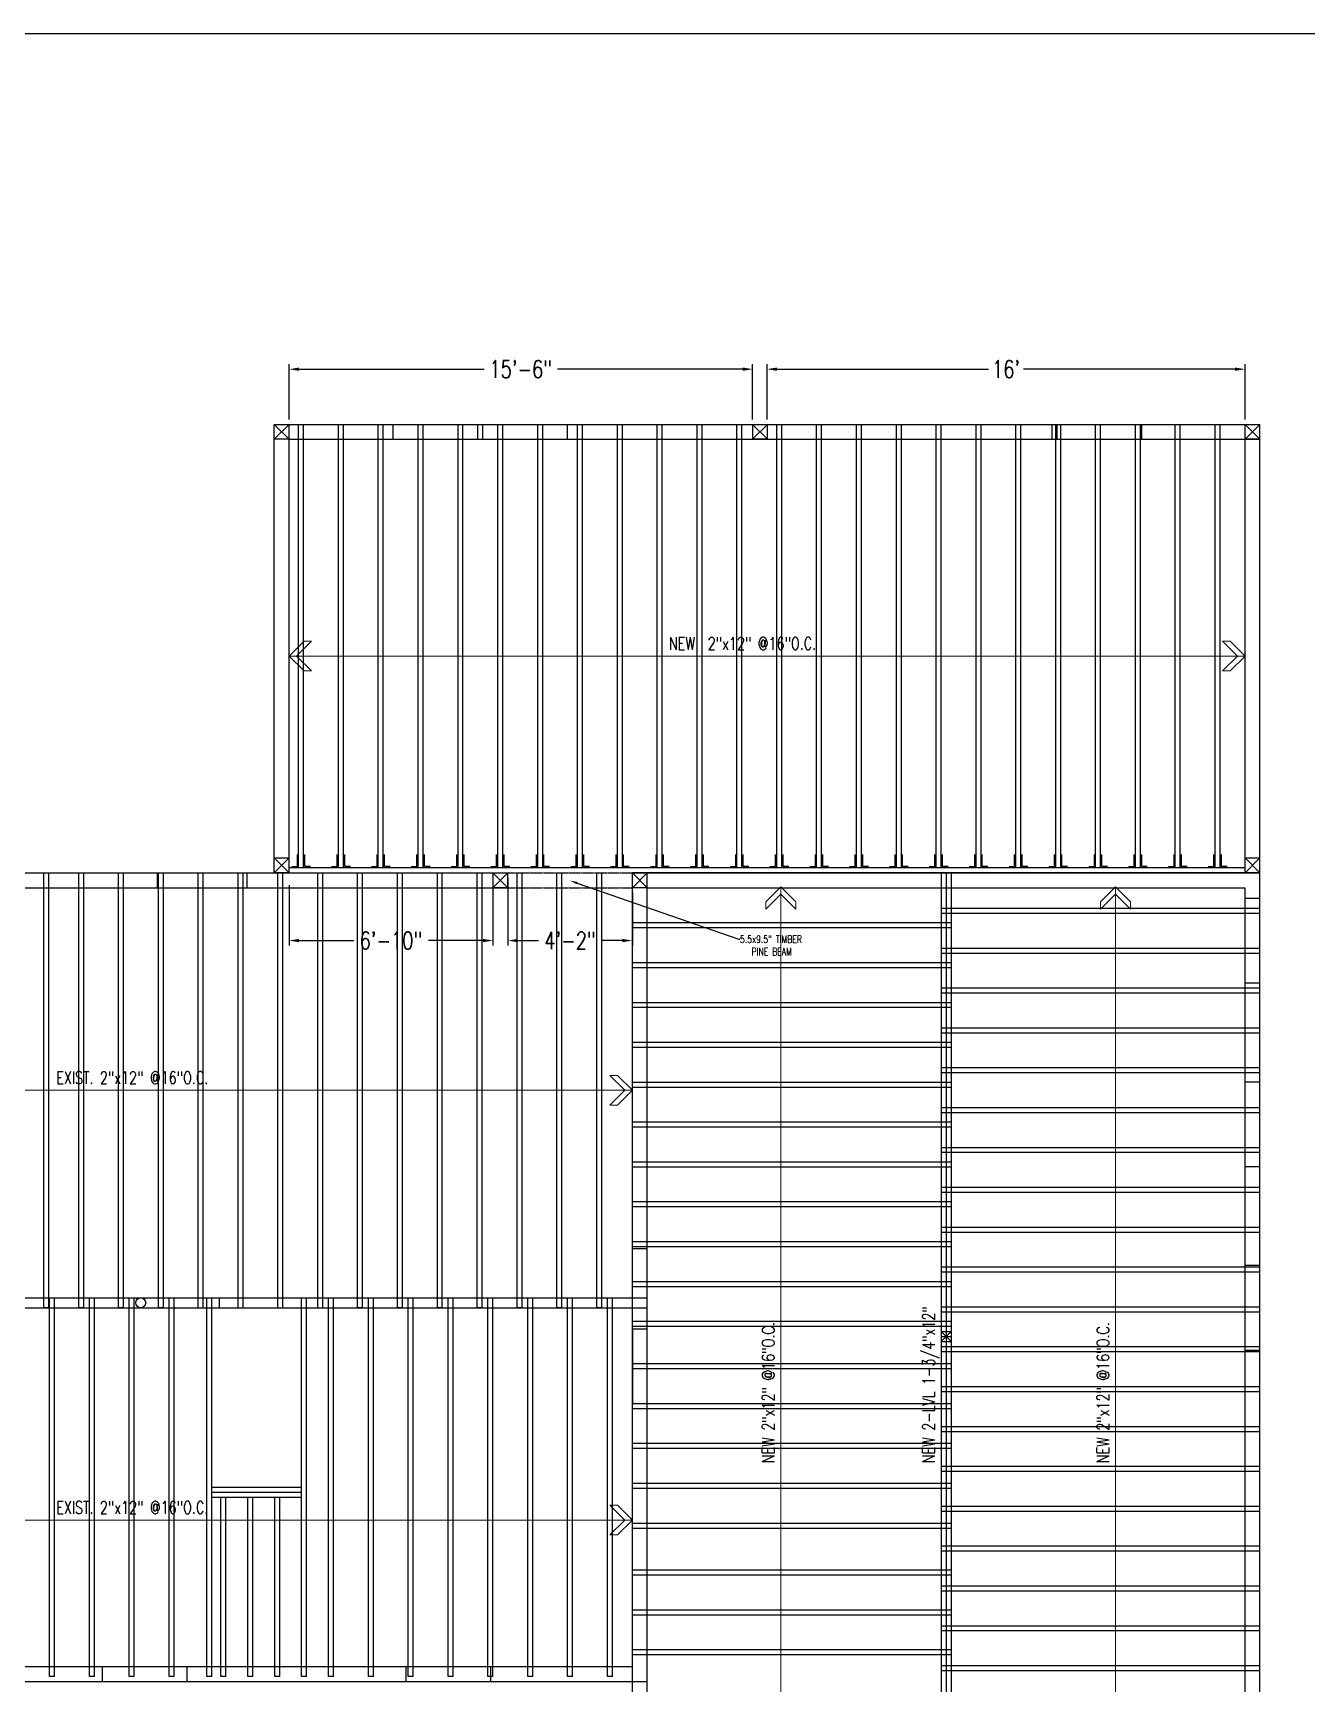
# Model space of a CAD drawing. Header units: inches. Extents: x 26998 to 46838, y -509 to 4343.
# Drawn here: x 32910 to 33421, y 2282 to 2944 of the extents above; entities that cross this region are included whole.
import ezdxf
from ezdxf import colors
from ezdxf.entities.mleader import LeaderData, LeaderLine
from ezdxf.math import Vec2, Vec3

# ---------------------------------------------------------------- set-up
doc = ezdxf.new("R2010")
doc.units = ezdxf.units.IN
doc.header["$LTSCALE"] = 0.5
doc.header["$MEASUREMENT"] = 0
doc.linetypes.add('DASHED2', pattern=[0.375, 0.25, -0.125])
doc.layers.get('Defpoints').update_dxf_attribs({"color": 140})
doc.layers.add('Title Block', color=7, linetype='Continuous')
doc.layers.add('TXT', color=4, linetype='Continuous', lineweight=9)
doc.styles.get("Standard").update_dxf_attribs({"font": 'romans.shx', "width": 0.75})
doc.dimstyles.new('STANDARD$0', dxfattribs={"dimscale": 0, "dimtxt": 3, "dimasz": 4, "dimexe": 4, "dimexo": 4, "dimgap": 1, "dimtad": 1, "dimdec": 0, "dimzin": 1, "dimdsep": 46, "dimlunit": 4, "dimtxsty": 'Standard', "dimblk1": 'OBLIQUE', "dimblk2": 'OBLIQUE', "dimsah": 1, "dimcen": 0, "dimdle": 2, "dimclrd": 8, "dimclre": 8, "dimclrt": 256, "dimadec": 5, "dimazin": 0, "dimtfac": 1, "dimtdec": 0, "dimtix": 1, "dimtmove": 2, "dimatfit": 3, "dimldrblk": 'OBLIQUE', "dimfxl": 1, "dimtolj": 1, "dimtzin": 3, "dimarcsym": 0})

# ---------------------------------------------------------------- blocks, each defined once
blk = doc.blocks.new('*D1011')
at = {"layer": 'Defpoints', "color": 0, "transparency": 16777216}
for p in [(33100.18, 2607.26), (33150.17, 2601.26), (33150.17, 2580.06)]:
    blk.add_point(p, dxfattribs=at)
at = {"layer": 'Title Block', "color": 3, "lineweight": -2, "transparency": 16777216}
for p, q in [((33100.18, 2605.26), (33100.18, 2578.06)), ((33150.17, 2599.26), (33150.17, 2578.06)), ((33104.18, 2580.06), (33112.55, 2580.06)), ((33146.17, 2580.06), (33137.8, 2580.06))]:
    blk.add_line(p, q, dxfattribs=at)
at = {"layer": 'Title Block', "color": 3, "transparency": 16777216}
for points in [[(33104.18, 2580.73), (33104.18, 2579.39), (33100.18, 2580.06)], [(33146.17, 2580.73), (33146.17, 2579.39), (33150.17, 2580.06)]]:
    blk.add_solid(points, dxfattribs=at)
at = {"layer": 'Title Block', "color": 3, "transparency": 16777216, "insert": (33125.18, 2580.06), "char_height": 7, "attachment_point": 5}
blk.add_mtext('\\A1;4\'-2"', dxfattribs=at)
blk = doc.blocks.new('*D1012')
at = {"layer": 'Defpoints', "color": 0, "transparency": 16777216}
for p in [(33198.44, 2809.41), (33012.37, 2787.26), (33198.44, 2787.26)]:
    blk.add_point(p, dxfattribs=at)
at = {"layer": 'Title Block', "color": 3, "lineweight": -2, "transparency": 16777216}
for p, q in [((33012.37, 2789.26), (33012.37, 2811.41)), ((33198.44, 2789.26), (33198.44, 2811.41)), ((33016.37, 2809.41), (33090.65, 2809.41)), ((33194.44, 2809.41), (33120.15, 2809.41))]:
    blk.add_line(p, q, dxfattribs=at)
at = {"layer": 'Title Block', "color": 3, "transparency": 16777216}
for points in [[(33016.37, 2810.07), (33016.37, 2808.74), (33012.37, 2809.41)], [(33194.44, 2810.07), (33194.44, 2808.74), (33198.44, 2809.41)]]:
    blk.add_solid(points, dxfattribs=at)
at = {"layer": 'Title Block', "color": 3, "transparency": 16777216, "insert": (33105.4, 2809.41), "char_height": 7, "attachment_point": 5}
blk.add_mtext('\\A1;15\'-6"', dxfattribs=at)
blk = doc.blocks.new('*D1152')
at = {"layer": 'Defpoints', "color": 0, "transparency": 16777216}
for p in [(33396.17, 2809.41), (33204.27, 2787.26), (33396.17, 2787.26)]:
    blk.add_point(p, dxfattribs=at)
at = {"layer": 'Title Block', "color": 3, "lineweight": -2, "transparency": 16777216}
for p, q in [((33204.27, 2789.26), (33204.27, 2811.41)), ((33396.17, 2789.26), (33396.17, 2811.41)), ((33208.27, 2809.41), (33293.22, 2809.41)), ((33392.17, 2809.41), (33307.22, 2809.41))]:
    blk.add_line(p, q, dxfattribs=at)
at = {"layer": 'Title Block', "color": 3, "transparency": 16777216}
for points in [[(33208.27, 2810.07), (33208.27, 2808.74), (33204.27, 2809.41)], [(33392.17, 2810.07), (33392.17, 2808.74), (33396.17, 2809.41)]]:
    blk.add_solid(points, dxfattribs=at)
at = {"layer": 'Title Block', "color": 3, "transparency": 16777216, "insert": (33300.22, 2809.41), "char_height": 7, "attachment_point": 5}
blk.add_mtext("\\A1;16'", dxfattribs=at)
blk = doc.blocks.new('*D1145')
at = {"layer": 'Defpoints', "color": 0, "transparency": 16777216}
for p in [(33012.37, 2604.26), (33094.17, 2604.26), (33012.37, 2580.06)]:
    blk.add_point(p, dxfattribs=at)
at = {"layer": 'Title Block', "color": 3, "lineweight": -2, "transparency": 16777216}
for p, q in [((33012.37, 2602.26), (33012.37, 2578.06)), ((33094.17, 2602.26), (33094.17, 2578.06)), ((33016.37, 2580.06), (33038.27, 2580.06)), ((33090.17, 2580.06), (33068.27, 2580.06))]:
    blk.add_line(p, q, dxfattribs=at)
at = {"layer": 'Title Block', "color": 3, "transparency": 16777216}
for points in [[(33016.37, 2580.73), (33016.37, 2579.39), (33012.37, 2580.06)], [(33090.17, 2580.73), (33090.17, 2579.39), (33094.17, 2580.06)]]:
    blk.add_solid(points, dxfattribs=at)
at = {"layer": 'Title Block', "color": 3, "transparency": 16777216, "insert": (33053.27, 2580.06), "char_height": 7, "attachment_point": 5}
blk.add_mtext('\\A1;6\'-10"', dxfattribs=at)

msp = doc.modelspace()

# ---------------------------------------------------------------- linework, layer by layer
at = {"color": 1}
for p, q in [((33006.3686292, 2787.2590416), (33012.3686292, 2781.2590416)), ((33012.3686292, 2787.2590416), (33006.3686292, 2781.2590416)), ((33012.3686292, 2781.2590416), (33012.3686292, 2787.2590416)), ((33198.4379393, 2787.2590621), (33198.4379188, 2781.2590416)), ((33198.4379393, 2787.2590621), (33204.4379393, 2781.2590621)), ((33204.4379393, 2787.2590621), (33198.4379393, 2781.2590621)), ((33204.4379393, 2781.2590621), (33204.4379393, 2787.2590621)), ((33396.1686292, 2781.2590416), (33396.1686292, 2787.2590416)), ((33396.1686292, 2787.2590416), (33402.1686292, 2781.2590416)), ((33402.1686292, 2787.2590416), (33396.1686292, 2781.2590416)), ((33402.1686292, 2781.2590416), (33402.1686292, 2787.2590416)), ((33012.3686292, 2781.2590416), (33006.3686292, 2781.2590416)), ((33204.4379393, 2781.2590621), (33198.4379393, 2781.2590621)), ((33402.1686292, 2781.2590416), (33396.1686292, 2781.2590416)), ((33006.3686292, 2613.2590416), (33012.3686292, 2607.2590416)), ((33012.3686292, 2613.2590416), (33006.3686292, 2607.2590416)), ((33396.1686292, 2613.2590416), (33402.1686292, 2607.2590416)), ((33402.1686292, 2613.2590416), (33396.1686292, 2607.2590416)), ((33100.1829149, 2607.2590416), (33094.1667896, 2601.2590597)), ((33100.1829149, 2601.2590619), (33094.1667896, 2607.2590416)), ((33150.1686443, 2607.2590619), (33156.1686443, 2601.2590619)), ((33156.1686443, 2607.2590619), (33150.1686443, 2601.2590619)), ((33402.1686292, 2607.2590416), (33396.1686292, 2607.2590416)), ((33156.1686443, 2601.2590619), (33150.1686443, 2601.2590619))]:
    msp.add_line(p, q, dxfattribs=at)
for p, q in [((33006.3686292, 2781.2590416), (33006.3686292, 2787.2590416)), ((33396.1686292, 2781.2590416), (33402.1686292, 2781.2590416)), ((33012.3686292, 2607.2590416), (33012.3686292, 2613.2590416)), ((33396.1686292, 2613.2590416), (33402.1686292, 2607.2590416)), ((33402.1686292, 2613.2590416), (33396.1686292, 2607.2590416)), ((33402.1686292, 2607.2590416), (33402.1686292, 2613.2590416)), ((33402.1686292, 2607.2590416), (33402.1686292, 2613.2590416)), ((33012.3686292, 2607.2590416), (33006.3686292, 2607.2590416)), ((33094.1667896, 2607.2590619), (33094.1667896, 2601.2590619)), ((33100.1667896, 2601.2590619), (33100.1667896, 2607.2590619)), ((33156.1686443, 2601.2590619), (33156.1686443, 2607.2590619)), ((33274.1686292, 2607.2590416), (33274.1686292, 2235.0590416)), ((33276.1686292, 2607.2590416), (33276.1686292, 2235.0590416)), ((33278.1686292, 2607.2590416), (33278.1686292, 2235.0590416)), ((33402.1686292, 2607.2590416), (33396.1686292, 2607.2590416)), ((33100.1667896, 2601.2590619), (33094.1667896, 2601.2590619)), ((33274.1686292, 2593.0590416), (33402.1686292, 2593.0590416)), ((33274.1686292, 2591.0590416), (33402.1686292, 2591.0590416)), ((33274.1686292, 2577.0590416), (33402.1686292, 2577.0590416)), ((33274.1686292, 2575.0590416), (33402.1686292, 2575.0590416)), ((33274.1686292, 2561.0590416), (33402.1686292, 2561.0590416)), ((33274.1686292, 2559.0590416), (33402.1686292, 2559.0590416)), ((33274.1686292, 2545.0590416), (33402.1686292, 2545.0590416)), ((33274.1686292, 2543.0590416), (33402.1686292, 2543.0590416)), ((33274.1686292, 2529.0590416), (33402.1686292, 2529.0590416)), ((33274.1686292, 2527.0590416), (33402.1686292, 2527.0590416)), ((33274.1686292, 2513.0590416), (33402.1686292, 2513.0590416)), ((33274.1686292, 2511.0590416), (33402.1686292, 2511.0590416)), ((33274.1686292, 2497.0590416), (33402.1686292, 2497.0590416)), ((33274.1686292, 2495.0590416), (33402.1686292, 2495.0590416)), ((33274.1686292, 2481.0590416), (33402.1686292, 2481.0590416)), ((33274.1686292, 2479.0590416), (33402.1686292, 2479.0590416)), ((33274.1686292, 2465.0590416), (33402.1686292, 2465.0590416)), ((33274.1686292, 2463.0590416), (33402.1686292, 2463.0590416)), ((33274.1686292, 2449.0590416), (33402.1686292, 2449.0590416)), ((33274.1686292, 2447.0590416), (33402.1686292, 2447.0590416)), ((32749.3686292, 2436.6590416), (33156.1686292, 2436.6590416)), ((32749.3686292, 2432.6590416), (33156.1686292, 2432.6590416)), ((32915.8686292, 2432.6590416), (32913.8686292, 2432.6590416)), ((32916.1686292, 2436.6590416), (32918.1686292, 2436.6590416)), ((32929.8686292, 2432.6590416), (32927.8686292, 2432.6590416)), ((32932.1686292, 2436.6590416), (32934.1686292, 2436.6590416)), ((32945.8686292, 2432.6590416), (32943.8686292, 2432.6590416)), ((32948.1686292, 2436.6590416), (32950.1686292, 2436.6590416)), ((32961.8686292, 2432.6590416), (32959.8686292, 2432.6590416)), ((32964.1686292, 2436.6590416), (32966.1686292, 2436.6590416)), ((33041.8686292, 2432.6590416), (33039.8686292, 2432.6590416)), ((33044.1686292, 2436.6590416), (33046.1686292, 2436.6590416)), ((33057.8686292, 2432.6590416), (33055.8686292, 2432.6590416)), ((33060.1686292, 2436.6590416), (33062.1686292, 2436.6590416)), ((33073.8686292, 2432.6590416), (33071.8686292, 2432.6590416)), ((33076.1686292, 2436.6590416), (33078.1686292, 2436.6590416)), ((33089.8686292, 2432.6590416), (33087.8686292, 2432.6590416)), ((33092.1686292, 2436.6590416), (33094.1686292, 2436.6590416)), ((33105.8686292, 2432.6590416), (33103.8686292, 2432.6590416)), ((33108.1686292, 2436.6590416), (33110.1686292, 2436.6590416)), ((33121.8686292, 2432.6590416), (33119.8686292, 2432.6590416)), ((33124.1686292, 2436.6590416), (33126.1686292, 2436.6590416)), ((33137.8686292, 2432.6590416), (33135.8686292, 2432.6590416)), ((33140.1686292, 2436.6590416), (33142.1686292, 2436.6590416)), ((33140.1686292, 2436.6590416), (33142.1686292, 2436.6590416)), ((33274.1686292, 2433.0590416), (33402.1686292, 2433.0590416)), ((33274.1686292, 2431.0590416), (33402.1686292, 2431.0590416)), ((33150.1686292, 2424.2590416), (33150.1686292, 2394.2590416)), ((33274.1686292, 2423.1590416), (33278.1686292, 2423.1590416)), ((33274.1686292, 2423.1590416), (33278.1686292, 2419.1590416)), ((33274.1686292, 2419.1590416), (33278.1686292, 2423.1590416)), ((33274.1686292, 2421.1590416), (33278.1686292, 2421.1590416)), ((33274.1686292, 2419.1590416), (33278.1686292, 2419.1590416)), ((33274.1686292, 2417.0590416), (33402.1686292, 2417.0590416)), ((33274.1686292, 2415.0590416), (33402.1686292, 2415.0590416)), ((33274.1686292, 2401.0590416), (33402.1686292, 2401.0590416)), ((33274.1686292, 2399.0590416), (33402.1686292, 2399.0590416)), ((33274.1686292, 2385.0590416), (33402.1686292, 2385.0590416)), ((33274.1686292, 2383.0590416), (33402.1686292, 2383.0590416)), ((33274.1686292, 2369.0590416), (33402.1686292, 2369.0590416)), ((33274.1686292, 2367.0590416), (33402.1686292, 2367.0590416)), ((33274.1686292, 2353.0590416), (33402.1686292, 2353.0590416)), ((33274.1686292, 2351.0590416), (33402.1686292, 2351.0590416)), ((33274.1686292, 2337.0590416), (33402.1686292, 2337.0590416)), ((33274.1686292, 2335.0590416), (33402.1686292, 2335.0590416)), ((33274.1686292, 2321.0590416), (33402.1686292, 2321.0590416)), ((33274.1686292, 2319.0590416), (33402.1686292, 2319.0590416)), ((33274.1686292, 2305.0590416), (33402.1686292, 2305.0590416)), ((33274.1686292, 2303.0590416), (33402.1686292, 2303.0590416)), ((33274.1686292, 2289.0590416), (33402.1686292, 2289.0590416)), ((33274.1686292, 2287.0590416), (33402.1686292, 2287.0590416)), ((32918.1686292, 2284.6590416), (32916.1686292, 2284.6590416)), ((32934.1686292, 2284.6590416), (32932.1686292, 2284.6590416)), ((32950.1686292, 2284.6590416), (32948.1686292, 2284.6590416)), ((32966.1686292, 2284.6590416), (32964.1686292, 2284.6590416)), ((32981.3686292, 2284.6590416), (32979.3686292, 2284.6590416)), ((32986.9686292, 2284.6590416), (32984.9686292, 2284.6590416)), ((32997.7686292, 2284.6590416), (32995.7686292, 2284.6590416)), ((33008.5686292, 2284.6590416), (33006.5686292, 2284.6590416)), ((33019.3686292, 2284.6590416), (33017.3686292, 2284.6590416)), ((33030.1686292, 2284.6590416), (33028.1686292, 2284.6590416)), ((33046.1686292, 2284.6590416), (33044.1686292, 2284.6590416)), ((33062.1686292, 2284.6590416), (33060.1686292, 2284.6590416)), ((33078.1686292, 2284.6590416), (33076.1686292, 2284.6590416)), ((33094.1686292, 2284.6590416), (33092.1686292, 2284.6590416)), ((33110.1686292, 2284.6590416), (33108.1686292, 2284.6590416)), ((33126.1686292, 2284.6590416), (33124.1686292, 2284.6590416)), ((33142.1686292, 2284.6590416), (33140.1686292, 2284.6590416)), ((33142.1686292, 2284.6590416), (33140.1686292, 2284.6590416)), ((33142.1686292, 2284.6590416), (33140.1686292, 2284.6590416))]:
    msp.add_line(p, q)
at = {"linetype": 'DASHED2'}
for p, q in [((33100.1667693, 2607.2590416), (33150.1686292, 2607.2590416)), ((33100.1667896, 2601.2590619), (33150.1686292, 2601.2590416))]:
    msp.add_line(p, q, dxfattribs=at)
msp.add_lwpolyline([(32692.3981281, 2944.0852231, 0.5, 0.5, 0), (34187.4573628, 2944.0852231, 0, 0, 0), (34187.4573628, 1817.6360016, 0.5, 0.5, 0), (32692.3981281, 1817.6360016, 0.5, 0.5, 0)], format="xyseb")
msp.add_circle((32952.7686292, 2434.6590416), 2)
at = {"layer": 'Title Block'}
for p, q in [((33006.3686292, 2787.2590416), (33402.1686292, 2787.2590416)), ((33016.1686292, 2609.2590416), (33016.1686292, 2787.2590416)), ((33018.1686292, 2609.2590416), (33018.1686292, 2787.2590416)), ((33032.1686292, 2609.2590416), (33032.1686292, 2787.2590416)), ((33034.1686292, 2609.2590416), (33034.1686292, 2787.2590416)), ((33048.1686292, 2609.2590416), (33048.1686292, 2787.2590416)), ((33050.1686292, 2609.2590416), (33050.1686292, 2787.2590416)), ((33053.956272, 2787.2590416), (33053.956272, 2781.2590416)), ((33064.1686292, 2609.2590416), (33064.1686292, 2787.2590416)), ((33066.1686292, 2609.2590416), (33066.1686292, 2787.2590416)), ((33080.1686292, 2609.2590416), (33080.1686292, 2787.2590416)), ((33082.1686292, 2609.2590416), (33082.1686292, 2787.2590416)), ((33087.956272, 2787.2590416), (33087.956272, 2781.2590416)), ((33089.956272, 2787.2590416), (33089.956272, 2781.2590416)), ((33096.1686292, 2609.2590416), (33096.1686292, 2787.2590416)), ((33098.1686292, 2609.2590416), (33098.1686292, 2787.2590416)), ((33112.1686292, 2609.2590416), (33112.1686292, 2787.2590416)), ((33114.1686292, 2609.2590416), (33114.1686292, 2787.2590416)), ((33123.956272, 2787.2590416), (33123.956272, 2781.2590416)), ((33128.1686292, 2609.2590416), (33128.1686292, 2787.2590416)), ((33130.1686292, 2609.2590416), (33130.1686292, 2787.2590416)), ((33144.1686292, 2609.2590416), (33144.1686292, 2787.2590416)), ((33146.1686292, 2609.2590416), (33146.1686292, 2787.2590416)), ((33160.1686292, 2609.2590416), (33160.1686292, 2787.2590416)), ((33162.1686292, 2609.2590416), (33162.1686292, 2787.2590416)), ((33176.1686292, 2609.2590416), (33176.1686292, 2787.2590416)), ((33178.1686292, 2609.2590416), (33178.1686292, 2787.2590416)), ((33192.1686292, 2609.2590416), (33192.1686292, 2787.2590416)), ((33194.1686292, 2609.2590416), (33194.1686292, 2787.2590416)), ((33208.1686292, 2609.2590416), (33208.1686292, 2787.2590416)), ((33210.1686292, 2609.2590416), (33210.1686292, 2787.2590416)), ((33224.1686292, 2609.2590416), (33224.1686292, 2787.2590416)), ((33226.1686292, 2609.2590416), (33226.1686292, 2787.2590416)), ((33240.1686292, 2609.2590416), (33240.1686292, 2787.2590416)), ((33242.1686292, 2609.2590416), (33242.1686292, 2787.2590416)), ((33256.1686292, 2609.2590416), (33256.1686292, 2787.2590416)), ((33258.1686292, 2609.2590416), (33258.1686292, 2787.2590416)), ((33272.1686292, 2609.2590416), (33272.1686292, 2787.2590416)), ((33274.1686292, 2609.2590416), (33274.1686292, 2787.2590416)), ((33288.1686292, 2609.2590416), (33288.1686292, 2787.2590416)), ((33290.1686292, 2609.2590416), (33290.1686292, 2787.2590416)), ((33304.1686292, 2609.2590416), (33304.1686292, 2787.2590416)), ((33306.1686292, 2609.2590416), (33306.1686292, 2787.2590416)), ((33318.5809864, 2787.2590416), (33318.5809864, 2781.2590416)), ((33320.1686292, 2609.2590416), (33320.1686292, 2787.2590416)), ((33320.5809864, 2787.2590416), (33320.5809864, 2781.2590416)), ((33322.1686292, 2609.2590416), (33322.1686292, 2787.2590416)), ((33336.1686292, 2609.2590416), (33336.1686292, 2787.2590416)), ((33338.1686292, 2609.2590416), (33338.1686292, 2787.2590416)), ((33352.1686292, 2609.2590416), (33352.1686292, 2787.2590416)), ((33354.1686292, 2609.2590416), (33354.1686292, 2787.2590416)), ((33354.5809864, 2787.2590416), (33354.5809864, 2781.2590416)), ((33368.1686292, 2609.2590416), (33368.1686292, 2787.2590416)), ((33370.1686292, 2609.2590416), (33370.1686292, 2787.2590416)), ((33384.1686292, 2609.2590416), (33384.1686292, 2787.2590416)), ((33384.1686292, 2609.2590416), (33384.1686292, 2787.2590416)), ((33386.1686292, 2609.2590416), (33386.1686292, 2787.2590416)), ((33386.1686292, 2609.2590416), (33386.1686292, 2787.2590416)), ((33402.1686292, 2607.2590416), (33402.1686292, 2787.2590416)), ((33402.1686292, 2607.2590416), (33402.1686292, 2787.2590416)), ((33402.1686292, 2609.2590416), (33402.1686292, 2787.2590416)), ((33402.1686292, 2609.2590416), (33402.1686292, 2787.2590416)), ((33006.3686292, 2607.2590416), (33006.3686292, 2781.2590416)), ((33012.3686292, 2781.2590416), (33396.1686292, 2781.2590416)), ((33012.3686292, 2607.2590416), (33012.3686292, 2781.2590416)), ((33396.1686292, 2607.2590416), (33396.1686292, 2781.2590416)), ((33396.1686292, 2609.2590416), (33396.1686292, 2781.2590416)), ((33015.6686292, 2609.7590416), (33015.6686292, 2614.5695574)), ((33018.6686292, 2609.7590416), (33018.6686292, 2614.5695574)), ((33031.6686292, 2609.7590416), (33031.6686292, 2614.5695574)), ((33034.6686292, 2609.7590416), (33034.6686292, 2614.5695574)), ((33047.6686292, 2609.7590416), (33047.6686292, 2614.5695574)), ((33050.6686292, 2609.7590416), (33050.6686292, 2614.5695574)), ((33063.6686292, 2609.7590416), (33063.6686292, 2614.5695574)), ((33066.6686292, 2609.7590416), (33066.6686292, 2614.5695574)), ((33079.6686292, 2609.7590416), (33079.6686292, 2614.5695574)), ((33082.6686292, 2609.7590416), (33082.6686292, 2614.5695574)), ((33095.6686292, 2609.7590416), (33095.6686292, 2614.5695574)), ((33098.6686292, 2609.7590416), (33098.6686292, 2614.5695574)), ((33111.6686292, 2609.7590416), (33111.6686292, 2614.5695574)), ((33114.6686292, 2609.7590416), (33114.6686292, 2614.5695574)), ((33127.6686292, 2609.7590416), (33127.6686292, 2614.5695574)), ((33130.6686292, 2609.7590416), (33130.6686292, 2614.5695574)), ((33143.6686292, 2609.7590416), (33143.6686292, 2614.5695574)), ((33143.6686292, 2609.7590416), (33143.6686292, 2614.5695574)), ((33146.6686292, 2609.7590416), (33146.6686292, 2614.5695574)), ((33146.6686292, 2609.7590416), (33146.6686292, 2614.5695574)), ((33159.6686292, 2609.7590416), (33159.6686292, 2614.5695574)), ((33159.6686292, 2609.7590416), (33159.6686292, 2614.5695574)), ((33162.6686292, 2609.7590416), (33162.6686292, 2614.5695574)), ((33162.6686292, 2609.7590416), (33162.6686292, 2614.5695574)), ((33175.6686292, 2609.7590416), (33175.6686292, 2614.5695574)), ((33175.6686292, 2609.7590416), (33175.6686292, 2614.5695574)), ((33178.6686292, 2609.7590416), (33178.6686292, 2614.5695574)), ((33178.6686292, 2609.7590416), (33178.6686292, 2614.5695574)), ((33191.6686292, 2609.7590416), (33191.6686292, 2614.5695574)), ((33191.6686292, 2609.7590416), (33191.6686292, 2614.5695574)), ((33194.6686292, 2609.7590416), (33194.6686292, 2614.5695574)), ((33194.6686292, 2609.7590416), (33194.6686292, 2614.5695574)), ((33207.6686292, 2609.7590416), (33207.6686292, 2614.5695574)), ((33207.6686292, 2609.7590416), (33207.6686292, 2614.5695574)), ((33210.6686292, 2609.7590416), (33210.6686292, 2614.5695574)), ((33210.6686292, 2609.7590416), (33210.6686292, 2614.5695574)), ((33223.6686292, 2609.7590416), (33223.6686292, 2614.5695574)), ((33223.6686292, 2609.7590416), (33223.6686292, 2614.5695574)), ((33226.6686292, 2609.7590416), (33226.6686292, 2614.5695574)), ((33226.6686292, 2609.7590416), (33226.6686292, 2614.5695574)), ((33239.6686292, 2609.7590416), (33239.6686292, 2614.5695574)), ((33239.6686292, 2609.7590416), (33239.6686292, 2614.5695574)), ((33242.6686292, 2609.7590416), (33242.6686292, 2614.5695574)), ((33242.6686292, 2609.7590416), (33242.6686292, 2614.5695574)), ((33255.6686292, 2609.7590416), (33255.6686292, 2614.5695574)), ((33255.6686292, 2609.7590416), (33255.6686292, 2614.5695574)), ((33258.6686292, 2609.7590416), (33258.6686292, 2614.5695574)), ((33258.6686292, 2609.7590416), (33258.6686292, 2614.5695574)), ((33271.6686292, 2609.7590416), (33271.6686292, 2614.5695574)), ((33271.6686292, 2609.7590416), (33271.6686292, 2614.5695574)), ((33274.6686292, 2609.7590416), (33274.6686292, 2614.5695574)), ((33274.6686292, 2609.7590416), (33274.6686292, 2614.5695574)), ((33287.6686292, 2609.7590416), (33287.6686292, 2614.5695574)), ((33287.6686292, 2609.7590416), (33287.6686292, 2614.5695574)), ((33290.6686292, 2609.7590416), (33290.6686292, 2614.5695574)), ((33290.6686292, 2609.7590416), (33290.6686292, 2614.5695574)), ((33303.6686292, 2609.7590416), (33303.6686292, 2614.5695574)), ((33303.6686292, 2609.7590416), (33303.6686292, 2614.5695574)), ((33306.6686292, 2609.7590416), (33306.6686292, 2614.5695574)), ((33306.6686292, 2609.7590416), (33306.6686292, 2614.5695574)), ((33319.6686292, 2609.7590416), (33319.6686292, 2614.5695574)), ((33319.6686292, 2609.7590416), (33319.6686292, 2614.5695574)), ((33322.6686292, 2609.7590416), (33322.6686292, 2614.5695574)), ((33322.6686292, 2609.7590416), (33322.6686292, 2614.5695574)), ((33335.6686292, 2609.7590416), (33335.6686292, 2614.5695574)), ((33335.6686292, 2609.7590416), (33335.6686292, 2614.5695574)), ((33338.6686292, 2609.7590416), (33338.6686292, 2614.5695574)), ((33338.6686292, 2609.7590416), (33338.6686292, 2614.5695574)), ((33351.6686292, 2609.7590416), (33351.6686292, 2614.5695574)), ((33351.6686292, 2609.7590416), (33351.6686292, 2614.5695574)), ((33354.6686292, 2609.7590416), (33354.6686292, 2614.5695574)), ((33354.6686292, 2609.7590416), (33354.6686292, 2614.5695574)), ((33367.6686292, 2609.7590416), (33367.6686292, 2614.5695574)), ((33367.6686292, 2609.7590416), (33367.6686292, 2614.5695574)), ((33370.6686292, 2609.7590416), (33370.6686292, 2614.5695574)), ((33370.6686292, 2609.7590416), (33370.6686292, 2614.5695574)), ((33383.6686292, 2609.7590416), (33383.6686292, 2614.5695574)), ((33383.6686292, 2609.7590416), (33383.6686292, 2614.5695574)), ((33386.6686292, 2609.7590416), (33386.6686292, 2614.5695574)), ((33386.6686292, 2609.7590416), (33386.6686292, 2614.5695574)), ((33396.1686292, 2613.2590416), (33402.1686292, 2613.2590416)), ((32749.3686292, 2607.2590416), (33044.3686292, 2607.2590416)), ((32913.8686292, 2432.6590416), (32913.8686292, 2607.2590416)), ((32915.8686292, 2432.6590416), (32915.8686292, 2607.2590416)), ((32927.8686292, 2432.6590416), (32927.8686292, 2607.2590416)), ((32929.8686292, 2432.6590416), (32929.8686292, 2607.2590416)), ((32943.8686292, 2432.6590416), (32943.8686292, 2607.2590416)), ((32945.8686292, 2432.6590416), (32945.8686292, 2607.2590416)), ((32959.3686292, 2607.2590416), (32959.3686292, 2601.2590416)), ((32959.8686292, 2432.6590416), (32959.8686292, 2607.2590416)), ((32961.8686292, 2432.6590416), (32961.8686292, 2607.2590416)), ((32974.3686292, 2607.2590416), (32978.3686292, 2607.2590416)), ((32975.8686292, 2432.6590416), (32975.8686292, 2607.2590416)), ((32977.8686292, 2432.6590416), (32977.8686292, 2607.2590416)), ((32991.8686292, 2432.6590416), (32991.8686292, 2607.2590416)), ((32993.8686292, 2432.6590416), (32993.8686292, 2607.2590416)), ((32995.3686292, 2607.2590416), (32995.3686292, 2601.2590416)), ((33007.8686292, 2432.6590416), (33007.8686292, 2607.2590416)), ((33009.8686292, 2432.6590416), (33009.8686292, 2607.2590416)), ((33396.1686292, 2609.2590416), (33012.3686292, 2609.2590416)), ((33013.4004054, 2609.7590416), (33015.6686292, 2609.7590416)), ((33020.936853, 2609.7590416), (33018.6686292, 2609.7590416)), ((33023.8686292, 2432.6590416), (33023.8686292, 2607.2590416)), ((33025.8686292, 2432.6590416), (33025.8686292, 2607.2590416)), ((33029.4004054, 2609.7590416), (33031.6686292, 2609.7590416)), ((33036.936853, 2609.7590416), (33034.6686292, 2609.7590416)), ((33039.8686292, 2432.6590416), (33039.8686292, 2607.2590416)), ((33041.8686292, 2432.6590416), (33041.8686292, 2607.2590416)), ((33044.3686292, 2607.2590416), (33100.1667693, 2607.2590416)), ((33045.4004054, 2609.7590416), (33047.6686292, 2609.7590416)), ((33052.936853, 2609.7590416), (33050.6686292, 2609.7590416)), ((33055.8686292, 2432.6590416), (33055.8686292, 2607.2590416)), ((33057.8686292, 2432.6590416), (33057.8686292, 2607.2590416)), ((33061.4004054, 2609.7590416), (33063.6686292, 2609.7590416)), ((33068.936853, 2609.7590416), (33066.6686292, 2609.7590416)), ((33071.8686292, 2432.6590416), (33071.8686292, 2607.2590416)), ((33073.8686292, 2432.6590416), (33073.8686292, 2607.2590416)), ((33077.4004054, 2609.7590416), (33079.6686292, 2609.7590416)), ((33084.936853, 2609.7590416), (33082.6686292, 2609.7590416)), ((33087.8686292, 2432.6590416), (33087.8686292, 2607.2590416)), ((33089.8686292, 2432.6590416), (33089.8686292, 2607.2590416)), ((33093.4004054, 2609.7590416), (33095.6686292, 2609.7590416)), ((33094.1667896, 2607.2590619), (33100.1667896, 2607.2590619)), ((33100.936853, 2609.7590416), (33098.6686292, 2609.7590416)), ((33103.8686292, 2432.6590416), (33103.8686292, 2607.2590416)), ((33105.8686292, 2432.6590416), (33105.8686292, 2607.2590416)), ((33109.4004054, 2609.7590416), (33111.6686292, 2609.7590416)), ((33116.936853, 2609.7590416), (33114.6686292, 2609.7590416)), ((33119.8686292, 2432.6590416), (33119.8686292, 2607.2590416)), ((33121.8686292, 2432.6590416), (33121.8686292, 2607.2590416)), ((33125.4004054, 2609.7590416), (33127.6686292, 2609.7590416)), ((33132.936853, 2609.7590416), (33130.6686292, 2609.7590416)), ((33135.8686292, 2432.6590416), (33135.8686292, 2607.2590416)), ((33137.8686292, 2432.6590416), (33137.8686292, 2607.2590416)), ((33141.4004054, 2609.7590416), (33143.6686292, 2609.7590416)), ((33141.4004054, 2609.7590416), (33143.6686292, 2609.7590416)), ((33148.936853, 2609.7590416), (33146.6686292, 2609.7590416)), ((33148.936853, 2609.7590416), (33146.6686292, 2609.7590416)), ((33150.1686292, 2607.2590416), (33402.1686292, 2607.2590416)), ((33150.1686292, 2288.6590416), (33150.1686292, 2607.2590416)), ((33150.1686292, 2424.2590416), (33150.1686292, 2607.2590416)), ((33402.1686292, 2607.2590416), (33150.1686292, 2607.2590416)), ((33150.1686292, 2607.2590416), (33402.1686292, 2607.2590416)), ((33150.1686292, 2607.2590416), (33402.1686292, 2607.2590416)), ((33157.4004054, 2609.7590416), (33159.6686292, 2609.7590416)), ((33157.4004054, 2609.7590416), (33159.6686292, 2609.7590416)), ((33164.936853, 2609.7590416), (33162.6686292, 2609.7590416)), ((33164.936853, 2609.7590416), (33162.6686292, 2609.7590416)), ((33173.4004054, 2609.7590416), (33175.6686292, 2609.7590416)), ((33173.4004054, 2609.7590416), (33175.6686292, 2609.7590416)), ((33180.936853, 2609.7590416), (33178.6686292, 2609.7590416)), ((33180.936853, 2609.7590416), (33178.6686292, 2609.7590416)), ((33189.4004054, 2609.7590416), (33191.6686292, 2609.7590416)), ((33189.4004054, 2609.7590416), (33191.6686292, 2609.7590416)), ((33196.936853, 2609.7590416), (33194.6686292, 2609.7590416)), ((33196.936853, 2609.7590416), (33194.6686292, 2609.7590416)), ((33205.4004054, 2609.7590416), (33207.6686292, 2609.7590416)), ((33205.4004054, 2609.7590416), (33207.6686292, 2609.7590416)), ((33212.936853, 2609.7590416), (33210.6686292, 2609.7590416)), ((33212.936853, 2609.7590416), (33210.6686292, 2609.7590416)), ((33221.4004054, 2609.7590416), (33223.6686292, 2609.7590416)), ((33221.4004054, 2609.7590416), (33223.6686292, 2609.7590416)), ((33228.936853, 2609.7590416), (33226.6686292, 2609.7590416)), ((33228.936853, 2609.7590416), (33226.6686292, 2609.7590416)), ((33237.4004054, 2609.7590416), (33239.6686292, 2609.7590416)), ((33237.4004054, 2609.7590416), (33239.6686292, 2609.7590416)), ((33244.936853, 2609.7590416), (33242.6686292, 2609.7590416)), ((33244.936853, 2609.7590416), (33242.6686292, 2609.7590416)), ((33253.4004054, 2609.7590416), (33255.6686292, 2609.7590416)), ((33253.4004054, 2609.7590416), (33255.6686292, 2609.7590416)), ((33260.936853, 2609.7590416), (33258.6686292, 2609.7590416)), ((33260.936853, 2609.7590416), (33258.6686292, 2609.7590416)), ((33269.4004054, 2609.7590416), (33271.6686292, 2609.7590416)), ((33269.4004054, 2609.7590416), (33271.6686292, 2609.7590416)), ((33276.936853, 2609.7590416), (33274.6686292, 2609.7590416)), ((33276.936853, 2609.7590416), (33274.6686292, 2609.7590416)), ((33285.4004054, 2609.7590416), (33287.6686292, 2609.7590416)), ((33285.4004054, 2609.7590416), (33287.6686292, 2609.7590416)), ((33292.936853, 2609.7590416), (33290.6686292, 2609.7590416)), ((33292.936853, 2609.7590416), (33290.6686292, 2609.7590416)), ((33301.4004054, 2609.7590416), (33303.6686292, 2609.7590416)), ((33301.4004054, 2609.7590416), (33303.6686292, 2609.7590416)), ((33308.936853, 2609.7590416), (33306.6686292, 2609.7590416)), ((33308.936853, 2609.7590416), (33306.6686292, 2609.7590416)), ((33317.4004054, 2609.7590416), (33319.6686292, 2609.7590416)), ((33317.4004054, 2609.7590416), (33319.6686292, 2609.7590416)), ((33324.936853, 2609.7590416), (33322.6686292, 2609.7590416)), ((33324.936853, 2609.7590416), (33322.6686292, 2609.7590416)), ((33333.4004054, 2609.7590416), (33335.6686292, 2609.7590416)), ((33333.4004054, 2609.7590416), (33335.6686292, 2609.7590416)), ((33340.936853, 2609.7590416), (33338.6686292, 2609.7590416)), ((33340.936853, 2609.7590416), (33338.6686292, 2609.7590416)), ((33349.4004054, 2609.7590416), (33351.6686292, 2609.7590416)), ((33349.4004054, 2609.7590416), (33351.6686292, 2609.7590416)), ((33356.936853, 2609.7590416), (33354.6686292, 2609.7590416)), ((33356.936853, 2609.7590416), (33354.6686292, 2609.7590416)), ((33365.4004054, 2609.7590416), (33367.6686292, 2609.7590416)), ((33365.4004054, 2609.7590416), (33367.6686292, 2609.7590416)), ((33372.936853, 2609.7590416), (33370.6686292, 2609.7590416)), ((33372.936853, 2609.7590416), (33370.6686292, 2609.7590416)), ((33381.4004054, 2609.7590416), (33383.6686292, 2609.7590416)), ((33381.4004054, 2609.7590416), (33383.6686292, 2609.7590416)), ((33388.936853, 2609.7590416), (33386.6686292, 2609.7590416)), ((33388.936853, 2609.7590416), (33386.6686292, 2609.7590416)), ((33402.1686292, 2235.0590416), (33402.1686292, 2607.2590416)), ((33402.1686292, 2235.0590416), (33402.1686292, 2607.2590416)), ((32755.3686292, 2601.2590416), (33044.3686292, 2601.2590416)), ((33044.3686292, 2601.2590416), (33100.1667896, 2601.2590619)), ((33156.1686292, 2601.2590416), (33396.1686292, 2601.2590416)), ((33156.1686292, 2282.6590416), (33156.1686292, 2601.2590416)), ((33156.1686292, 2601.2590416), (33396.1686292, 2601.2590416)), ((33156.1686292, 2241.0590416), (33156.1686292, 2601.2590416)), ((33396.1686292, 2241.0590416), (33396.1686292, 2601.2590416)), ((33396.1686292, 2241.0590416), (33396.1686292, 2601.2590416)), ((33402.1686292, 2596.9407125), (33396.1686292, 2596.9407125)), ((33150.1686292, 2587.2590416), (33278.1686292, 2587.2590416)), ((33150.1686292, 2585.2590416), (33278.1686292, 2585.2590416)), ((33150.1686292, 2571.2590416), (33278.1686292, 2571.2590416)), ((33150.1686292, 2569.2590416), (33278.1686292, 2569.2590416)), ((33402.1686292, 2562.9407125), (33396.1686292, 2562.9407125)), ((33150.1686292, 2555.2590416), (33278.1686292, 2555.2590416)), ((33150.1686292, 2553.2590416), (33278.1686292, 2553.2590416)), ((33150.1686292, 2539.2590416), (33278.1686292, 2539.2590416)), ((33150.1686292, 2537.2590416), (33278.1686292, 2537.2590416)), ((33150.1686292, 2523.2590416), (33278.1686292, 2523.2590416)), ((33150.1686292, 2521.2590416), (33278.1686292, 2521.2590416)), ((33402.1686292, 2523.2590416), (33396.1686292, 2523.2590416)), ((33150.1686292, 2507.2590416), (33278.1686292, 2507.2590416)), ((33150.1686292, 2505.2590416), (33278.1686292, 2505.2590416)), ((33150.1686292, 2491.2590416), (33278.1686292, 2491.2590416)), ((33150.1686292, 2489.2590416), (33278.1686292, 2489.2590416)), ((33402.1686292, 2489.2590416), (33396.1686292, 2489.2590416)), ((33150.1686292, 2475.2590416), (33278.1686292, 2475.2590416)), ((33150.1686292, 2473.2590416), (33278.1686292, 2473.2590416)), ((33150.1686292, 2459.2590416), (33278.1686292, 2459.2590416)), ((33150.1686292, 2457.2590416), (33278.1686292, 2457.2590416)), ((33156.1686292, 2456.3578702), (33150.1686292, 2456.3578702)), ((33402.1686292, 2449.5773707), (33396.1686292, 2449.5773707)), ((33150.1686292, 2443.2590416), (33278.1686292, 2443.2590416)), ((33150.1686292, 2441.2590416), (33278.1686292, 2441.2590416)), ((32916.1686292, 2284.6590416), (32916.1686292, 2436.6590416)), ((32918.1686292, 2284.6590416), (32918.1686292, 2436.6590416)), ((32932.1686292, 2284.6590416), (32932.1686292, 2436.6590416)), ((32934.1686292, 2284.6590416), (32934.1686292, 2436.6590416)), ((32941.1686292, 2436.6590416), (32984.3686292, 2436.6590416)), ((32941.1686292, 2432.6590416), (32977.3686292, 2432.6590416)), ((32948.1686292, 2284.6590416), (32948.1686292, 2436.6590416)), ((32950.1686292, 2284.6590416), (32950.1686292, 2436.6590416)), ((32964.1686292, 2284.6590416), (32964.1686292, 2436.6590416)), ((32966.1686292, 2284.6590416), (32966.1686292, 2436.6590416)), ((32979.3686292, 2284.6590416), (32979.3686292, 2436.6590416)), ((32981.3686292, 2284.6590416), (32981.3686292, 2436.6590416)), ((32984.3686292, 2432.6590416), (32984.3686292, 2436.6590416)), ((33014.3686292, 2436.6590416), (33039.3686292, 2436.6590416)), ((33017.3686292, 2284.6590416), (33017.3686292, 2436.6590416)), ((33019.3686292, 2284.6590416), (33019.3686292, 2436.6590416)), ((33021.3686292, 2432.6590416), (33035.3686292, 2432.6590416)), ((33028.1686292, 2284.6590416), (33028.1686292, 2436.6590416)), ((33030.1686292, 2284.6590416), (33030.1686292, 2436.6590416)), ((33044.1686292, 2284.6590416), (33044.1686292, 2436.6590416)), ((33046.1686292, 2284.6590416), (33046.1686292, 2436.6590416)), ((33060.1686292, 2284.6590416), (33060.1686292, 2436.6590416)), ((33062.1686292, 2284.6590416), (33062.1686292, 2436.6590416)), ((33076.1686292, 2284.6590416), (33076.1686292, 2436.6590416)), ((33078.1686292, 2284.6590416), (33078.1686292, 2436.6590416)), ((33092.1686292, 2284.6590416), (33092.1686292, 2436.6590416)), ((33094.1686292, 2284.6590416), (33094.1686292, 2436.6590416)), ((33108.1686292, 2284.6590416), (33108.1686292, 2436.6590416)), ((33110.1686292, 2284.6590416), (33110.1686292, 2436.6590416)), ((33124.1686292, 2284.6590416), (33124.1686292, 2436.6590416)), ((33126.1686292, 2284.6590416), (33126.1686292, 2436.6590416)), ((33140.1686292, 2284.6590416), (33140.1686292, 2436.6590416)), ((33140.1686292, 2284.6590416), (33140.1686292, 2436.6590416)), ((33142.1686292, 2284.6590416), (33142.1686292, 2436.6590416)), ((33142.1686292, 2284.6590416), (33142.1686292, 2436.6590416)), ((33150.1686292, 2427.2590416), (33278.1686292, 2427.2590416)), ((33150.1686292, 2425.2590416), (33278.1686292, 2425.2590416)), ((33150.1686292, 2424.2590416), (33156.1686292, 2424.2590416)), ((33402.1686292, 2415.5773707), (33396.1686292, 2415.5773707)), ((33150.1686292, 2410.2590416), (33278.1686292, 2410.2590416)), ((33150.1686292, 2408.2590416), (33278.1686292, 2408.2590416)), ((33150.1686292, 2288.6590416), (33150.1686292, 2394.2590416)), ((33150.1686292, 2394.2590416), (33156.1686292, 2394.2590416)), ((33150.1686292, 2394.2590416), (33278.1686292, 2394.2590416)), ((33150.1686292, 2392.2590416), (33278.1686292, 2392.2590416)), ((33150.1686292, 2378.2590416), (33278.1686292, 2378.2590416)), ((33150.1686292, 2376.2590416), (33278.1686292, 2376.2590416)), ((32981.3686292, 2360.6590416), (33017.3686292, 2360.6590416)), ((33150.1686292, 2362.2590416), (33278.1686292, 2362.2590416)), ((33150.1686292, 2360.2590416), (33278.1686292, 2360.2590416)), ((32981.3686292, 2358.6590416), (33017.3686292, 2358.6590416)), ((32981.3686292, 2356.6590416), (33017.3686292, 2356.6590416)), ((32984.9686292, 2284.6590416), (32984.9686292, 2356.6590416)), ((32986.9686292, 2284.6590416), (32986.9686292, 2356.6590416)), ((32995.7686292, 2284.6590416), (32995.7686292, 2356.6590416)), ((32997.7686292, 2284.6590416), (32997.7686292, 2356.6590416)), ((33006.5686292, 2284.6590416), (33006.5686292, 2356.6590416)), ((33008.5686292, 2284.6590416), (33008.5686292, 2356.6590416)), ((33150.1686292, 2288.6590416), (33150.1686292, 2348.6590416)), ((33150.1686292, 2346.2590416), (33278.1686292, 2346.2590416)), ((33150.1686292, 2344.2590416), (33278.1686292, 2344.2590416)), ((33150.1686292, 2327.4590416), (33278.1686292, 2327.4590416)), ((33150.1686292, 2325.4590416), (33278.1686292, 2325.4590416)), ((33150.1686292, 2311.4590416), (33278.1686292, 2311.4590416)), ((33150.1686292, 2309.4590416), (33278.1686292, 2309.4590416)), ((33396.1686292, 2241.0590416), (33396.1686292, 2300.6590416)), ((33150.1686292, 2295.4590416), (33278.1686292, 2295.4590416)), ((33150.1686292, 2293.4590416), (33278.1686292, 2293.4590416)), ((32755.3686292, 2288.6590416), (33150.1686292, 2288.6590416)), ((32937.3686292, 2282.6590416), (32937.3686292, 2288.6590416)), ((32971.3686292, 2282.6590416), (32971.3686292, 2288.6590416)), ((33059.3686292, 2282.6590416), (33059.3686292, 2288.6590416)), ((33093.3686292, 2282.6590416), (33093.3686292, 2288.6590416)), ((33150.1686292, 2235.0590416), (33150.1686292, 2288.6590416)), ((32749.3686292, 2282.6590416), (33156.1686292, 2282.6590416)), ((33150.1686292, 2235.0590416), (33150.1686292, 2282.6590416)), ((33156.1686292, 2241.0590416), (33156.1686292, 2282.6590416))]:
    msp.add_line(p, q, dxfattribs=at)
at = {"layer": 'Title Block', "color": 1}
for p, q in [((33006.3686292, 2613.2590416), (33012.3686292, 2613.2590416)), ((33396.1686292, 2613.2590416), (33402.1686292, 2613.2590416)), ((33150.1686443, 2607.2590619), (33156.1686443, 2607.2590619))]:
    msp.add_line(p, q, dxfattribs=at)
at = {"layer": 'TXT'}
for p, q in [((33018.3686292, 2700.2590416), (33021.3686292, 2700.2590416)), ((33390.1686292, 2700.2590416), (33387.1686292, 2700.2590416)), ((33396.1686292, 2694.2590416), (33012.3686292, 2694.2590416)), ((33018.3686292, 2688.2590416), (33021.3686292, 2688.2590416)), ((33390.1686292, 2688.2590416), (33387.1686292, 2688.2590416)), ((33209.7686292, 2601.6590416), (33209.7686292, 2241.0590416)), ((33344.1686292, 2601.6590416), (33344.1686292, 2241.0590416)), ((33203.7686292, 2595.6590416), (33203.7686292, 2592.6590416)), ((33215.7686292, 2595.6590416), (33215.7686292, 2592.6590416)), ((33338.1686292, 2595.6590416), (33338.1686292, 2592.6590416)), ((33350.1686292, 2595.6590416), (33350.1686292, 2592.6590416)), ((33144.1686292, 2525.9590416), (33141.1686292, 2525.9590416)), ((33144.1686292, 2525.9590416), (33141.1686292, 2525.9590416)), ((33150.1686292, 2519.9590416), (32755.3686292, 2519.9590416)), ((33144.1686292, 2513.9590416), (33141.1686292, 2513.9590416)), ((33144.1686292, 2513.9590416), (33141.1686292, 2513.9590416)), ((33144.1686292, 2353.4590416), (33141.1686292, 2353.4590416)), ((33144.1686292, 2353.4590416), (33141.1686292, 2353.4590416)), ((33150.1686292, 2347.4590416), (32755.3686292, 2347.4590416)), ((33144.1686292, 2341.4590416), (33141.1686292, 2341.4590416)), ((33144.1686292, 2341.4590416), (33141.1686292, 2341.4590416))]:
    msp.add_line(p, q, dxfattribs=at)
for points in [[(33018.3686292, 2688.2590416), (33012.3686292, 2694.2590416), (33018.3686292, 2700.2590416)], [(33021.3686292, 2688.2590416), (33015.3686292, 2694.2590416), (33021.3686292, 2700.2590416)], [(33387.1686292, 2688.2590416), (33393.1686292, 2694.2590416), (33387.1686292, 2700.2590416)], [(33390.1686292, 2688.2590416), (33396.1686292, 2694.2590416), (33390.1686292, 2700.2590416)], [(33215.7686292, 2595.6590416), (33209.7686292, 2601.6590416), (33203.7686292, 2595.6590416)], [(33215.7686292, 2592.6590416), (33209.7686292, 2598.6590416), (33203.7686292, 2592.6590416)], [(33350.1686292, 2595.6590416), (33344.1686292, 2601.6590416), (33338.1686292, 2595.6590416)], [(33350.1686292, 2592.6590416), (33344.1686292, 2598.6590416), (33338.1686292, 2592.6590416)], [(33141.1686292, 2513.9590416), (33147.1686292, 2519.9590416), (33141.1686292, 2525.9590416)], [(33141.1686292, 2513.9590416), (33147.1686292, 2519.9590416), (33141.1686292, 2525.9590416)], [(33144.1686292, 2513.9590416), (33150.1686292, 2519.9590416), (33144.1686292, 2525.9590416)], [(33144.1686292, 2513.9590416), (33150.1686292, 2519.9590416), (33144.1686292, 2525.9590416)], [(33141.1686292, 2341.4590416), (33147.1686292, 2347.4590416), (33141.1686292, 2353.4590416)], [(33141.1686292, 2341.4590416), (33147.1686292, 2347.4590416), (33141.1686292, 2353.4590416)], [(33144.1686292, 2341.4590416), (33150.1686292, 2347.4590416), (33144.1686292, 2353.4590416)], [(33144.1686292, 2341.4590416), (33150.1686292, 2347.4590416), (33144.1686292, 2353.4590416)]]:
    msp.add_lwpolyline(points, dxfattribs=at)

# ---------------------------------------------------------------- texts
at = {"layer": 'TXT', "char_height": 5, "width": 110.476910075, "attachment_point": 1}
for s, insert in [('\\A1;NEW  2"x12" @16"O.C.', (33164.8362571, 2701.7931621)), ('\\A1;EXIST. 2"x12" @16"O.C.', (32918.8362571, 2527.4931621)), ('\\A1;EXIST. 2"x12" @16"O.C.', (32918.8362571, 2354.9931621))]:
    msp.add_mtext(s, dxfattribs=dict(at, insert=insert))
at = {"layer": 'TXT', "char_height": 5, "width": 110.476910075, "attachment_point": 1, "rotation": 90}
for s, insert in [('\\A1;NEW 2-LVL 1-3/4"x12"', (33266.6345087, 2370.3266696)), ('\\A1;NEW 2"x12" @16"O.C.', (33202.2345087, 2370.3266696)), ('\\A1;NEW 2"x12" @16"O.C.', (33336.6345087, 2370.3266696))]:
    msp.add_mtext(s, dxfattribs=dict(at, insert=insert))

# ---------------------------------------------------------------- dimensions: what is measured, and where the dimension line sits
at = {"layer": 'Title Block'}
for base, p1, p2, picture, middle in [((33198.4407227, 2809.4061571), (33012.3686292, 2787.2590416), (33198.4407227, 2787.2590619), '*D1012', (33105.4046759, 2809.4061571)), ((33396.1686292, 2809.4061571), (33204.2686292, 2787.2590416), (33396.1686292, 2787.2590416), '*D1152', (33300.2186292, 2809.4061571)), ((33150.1686292, 2580.0590416), (33100.1829149, 2607.2590416), (33150.1686292, 2601.2590416), '*D1011', (33125.175772, 2580.0590416)), ((33012.3717473, 2580.0590416), (33094.1667896, 2604.2590619), (33012.3717473, 2604.2590619), '*D1145', (33053.2692684, 2580.0590416))]:
    dim = msp.add_linear_dim(base=base, p1=p1, p2=p2, dimstyle='STANDARD$0', override={"dimscale": 1, "dimtxt": 7, "dimexe": 2, "dimexo": 2, "dimgap": 2, "dimtad": 0, "dimtih": 1, "dimtoh": 1, "dimzin": 0, "dimsah": 0, "dimcen": 0.09, "dimdle": 0, "dimclrd": 3, "dimclre": 3, "dimclrt": 3}, dxfattribs=at)
    dim.commit()
    dim.dimension.update_dxf_attribs({"geometry": picture, "text_midpoint": middle})

# ---------------------------------------------------------------- leaders
at = {"color": 1}
ml = msp.add_multileader_mtext('Standard', dxfattribs=at)
ml.set_content('{\\C256;5.5x9.5" TIMBER\\P   PINE BEAM}', color=1)
ml.set_leader_properties()
ml.build(insert=Vec2(0, 0))
ml.multileader.update_dxf_attribs({"dogleg_length": 0.36, "arrow_head_size": 3})
ctx = ml.context
ctx.base_point, ctx.char_height, ctx.arrow_head_size, ctx.landing_gap_size, ctx.plane_origin = Vec3(33193.2904718, 2580.5906054), 3, 3, 0.09, Vec3(33125.175772, 2604.0960434)
notes = []
notes.append((ctx, [(0, (1, 1, 0), (33192.9304718, 2580.5906054), (1, 0), 0.36, [(0, [(33125.175772, 2604.0960434)], 0, [])])]))
ctx.mtext.insert, ctx.mtext.flow_direction = Vec3(33193.3804718, 2582.0916286), 5
for ctx, leaders in notes:
    for number, flags, end, landing, length, lines in leaders:
        leader = LeaderData()
        leader.index, (leader.has_last_leader_line, leader.has_dogleg_vector, leader.attachment_direction) = number, flags
        leader.last_leader_point, leader.dogleg_vector, leader.dogleg_length = Vec3(end), Vec3(landing), length
        for number, points, colour, breaks in lines:
            line = LeaderLine()
            line.index, line.vertices, line.color, line.breaks = number, Vec3.list(points), colors.encode_raw_color(colour), breaks
            leader.lines.append(line)
        ctx.leaders.append(leader)

doc.saveas('drawing.dxf')
